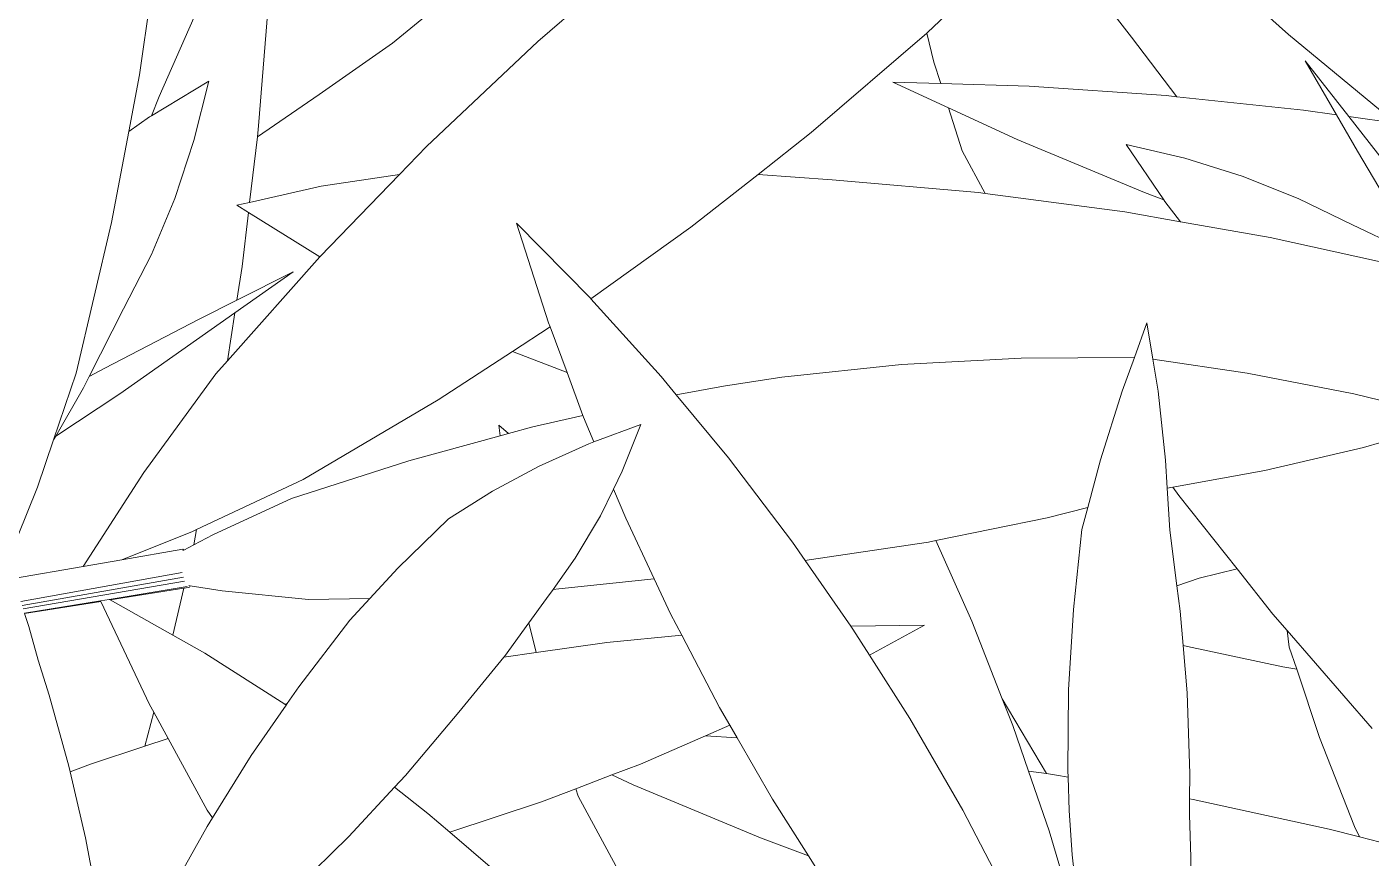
# Model space of a CAD drawing. Header units: millimetres. Extents: x 18 to 174501, y 22 to 24571.
# Drawn here: x 22061.1 to 22234.8, y 17502.5 to 17610 of the extents above; entities that cross this region are included whole.
import ezdxf

# ---------------------------------------------------------------- set-up
doc = ezdxf.new("R2010")
doc.units = ezdxf.units.MM
doc.header["$MEASUREMENT"] = 0
doc.layers.add('Edges', color=7, linetype='Continuous', lineweight=18)

# ---------------------------------------------------------------- blocks, each defined once
blk = doc.blocks.new('BAMBOOPLAN')
at = {"layer": 'Edges'}
for p, q in [((1.6711, 7.238), (1.6332, 6.9749)), ((3.2939, 7.2471), (3.0884, 7.0528)), ((3.545, 7.2378), (3.7554, 7.0493)), ((2.583, 7.2212), (2.3688, 7.0364)), ((1.773, 7.1699), (1.6694, 6.9346)), ((3.3642, 7.1749), (3.4656, 7.0443)), ((1.8738, 7.14), (1.8531, 6.8803)), ((2.2283, 7.1381), (2.1006, 7.0332)), ((3.0884, 7.0528), (3.0872, 7.0519)), ((2.1006, 7.0332), (1.9651, 6.9382)), ((2.3688, 7.0364), (2.1632, 6.8421)), ((3.0872, 7.0519), (2.8741, 6.868)), ((3.0872, 7.0519), (3.1006, 6.9978)), ((3.4656, 7.0443), (3.5491, 6.9341)), ((3.7554, 7.0493), (3.9538, 6.8851)), ((3.1006, 6.9978), (3.1132, 6.9585)), ((3.7863, 7.0008), (3.844, 6.9007)), ((3.7863, 7.0008), (3.8671, 6.8974)), ((1.6332, 6.9749), (1.6131, 6.87)), ((1.7608, 6.9627), (1.6553, 6.8989)), ((1.7608, 6.9627), (1.7337, 6.8532)), ((3.0244, 6.9613), (3.1275, 6.9138)), ((3.0244, 6.9613), (3.1132, 6.9585)), ((3.1132, 6.9585), (3.2764, 6.9535)), ((3.2764, 6.9535), (3.5294, 6.9362)), ((1.6694, 6.9346), (1.6553, 6.8989)), ((1.9651, 6.9382), (1.8507, 6.8601)), ((3.5294, 6.9362), (3.5491, 6.9341)), ((3.5491, 6.9341), (3.783, 6.9094)), ((3.1275, 6.9138), (3.1529, 6.8342)), ((3.1275, 6.9138), (3.2544, 6.8552)), ((3.783, 6.9094), (3.844, 6.9007)), ((1.6518, 6.8968), (1.6131, 6.87)), ((1.6553, 6.8989), (1.6518, 6.8968)), ((1.8531, 6.8803), (1.8507, 6.8601)), ((3.844, 6.9007), (3.8828, 6.8334)), ((3.8671, 6.8974), (3.9538, 6.8851)), ((4.0271, 6.6926), (3.8671, 6.8974)), ((1.6131, 6.87), (1.581, 6.7015)), ((1.8507, 6.8601), (1.8365, 6.739)), ((2.8741, 6.868), (2.7757, 6.7905)), ((3.2544, 6.8552), (3.4895, 6.7572)), ((1.7337, 6.8532), (1.6983, 6.7464)), ((2.1632, 6.8421), (2.1134, 6.7906)), ((3.1529, 6.8342), (3.1954, 6.7556)), ((3.456, 6.8457), (3.5639, 6.8205)), ((3.456, 6.8457), (3.5251, 6.7439)), ((3.8828, 6.8334), (3.9826, 6.6652)), ((3.5639, 6.8205), (3.6698, 6.7874)), ((2.1134, 6.7906), (1.9669, 6.6389)), ((1.9684, 6.7691), (2.1134, 6.7906)), ((2.7757, 6.7905), (2.6517, 6.693)), ((2.7757, 6.7905), (2.9124, 6.7807)), ((2.9124, 6.7807), (3.1831, 6.7572)), ((3.6698, 6.7874), (3.7733, 6.7463)), ((1.8365, 6.739), (1.9684, 6.7691)), ((3.1831, 6.7572), (3.1954, 6.7556)), ((3.1954, 6.7556), (3.453, 6.7216)), ((3.4895, 6.7572), (3.5251, 6.7439)), ((1.6983, 6.7464), (1.6549, 6.6427)), ((1.8128, 6.7336), (1.8365, 6.739)), ((1.8128, 6.7336), (1.8343, 6.7202)), ((3.5251, 6.7439), (3.5274, 6.7406)), ((3.5274, 6.7406), (3.556, 6.7033)), ((3.7733, 6.7463), (3.8741, 6.6975)), ((1.8343, 6.7202), (1.8226, 6.6207)), ((1.8343, 6.7202), (1.9662, 6.6382)), ((3.453, 6.7216), (3.556, 6.7033)), ((1.581, 6.7015), (1.5159, 6.4235)), ((2.3297, 6.7003), (2.4659, 6.5618)), ((2.3297, 6.7003), (2.3888, 6.5165)), ((2.6517, 6.693), (2.4669, 6.5607)), ((3.556, 6.7033), (3.7215, 6.6739)), ((3.8741, 6.6975), (3.9996, 6.6372)), ((3.7215, 6.6739), (3.9953, 6.6137)), ((1.6549, 6.6427), (1.6036, 6.5423)), ((1.9662, 6.6382), (1.7956, 6.4463)), ((1.9669, 6.6389), (1.9662, 6.6382)), ((1.9166, 6.6106), (1.8093, 6.5348)), ((1.8226, 6.6207), (1.813, 6.5584)), ((1.9166, 6.6106), (1.813, 6.5584)), ((1.813, 6.5584), (1.7433, 6.5234)), ((2.4659, 6.5618), (2.4669, 6.5607)), ((2.4669, 6.5607), (2.5964, 6.4172)), ((1.6036, 6.5423), (1.5401, 6.4173)), ((1.5967, 6.3849), (1.8093, 6.5348)), ((1.8093, 6.5348), (1.7956, 6.4463)), ((1.7433, 6.5234), (1.569, 6.4328)), ((2.3917, 6.5088), (2.3218, 6.4634)), ((2.3888, 6.5165), (2.3917, 6.5088)), ((2.3917, 6.5088), (2.4229, 6.4243)), ((3.4941, 6.5162), (3.4709, 6.4525)), ((3.4941, 6.5162), (3.5049, 6.4493)), ((2.3218, 6.4634), (2.1848, 6.3744)), ((2.3218, 6.4634), (2.4229, 6.4243)), ((1.569, 6.4328), (1.5401, 6.4173)), ((1.7956, 6.4463), (1.7743, 6.4223)), ((3.0407, 6.4392), (2.8193, 6.4157)), ((3.2617, 6.4508), (3.0407, 6.4392)), ((3.4709, 6.4525), (3.2617, 6.4508)), ((3.4709, 6.4525), (3.4483, 6.3903)), ((3.6795, 6.4234), (3.5049, 6.4493)), ((3.5049, 6.4493), (3.5145, 6.3901)), ((1.5159, 6.4235), (1.4742, 6.3002)), ((1.5401, 6.4173), (1.5295, 6.3964)), ((1.7743, 6.4223), (1.6411, 6.24)), ((2.4229, 6.4243), (2.4521, 6.3452)), ((2.5964, 6.4172), (2.6244, 6.3833)), ((2.8193, 6.4157), (2.7119, 6.3996)), ((3.876, 6.3852), (3.6795, 6.4234)), ((1.5295, 6.3964), (1.4782, 6.3071)), ((1.5967, 6.3849), (1.4782, 6.3071)), ((2.7119, 6.3996), (2.6244, 6.3833)), ((2.6244, 6.3833), (2.721, 6.2668)), ((3.4483, 6.3903), (3.4082, 6.263)), ((3.5145, 6.3901), (3.5286, 6.2624)), ((3.9493, 6.3676), (3.876, 6.3852)), ((2.1848, 6.3744), (1.9354, 6.2268)), ((2.4521, 6.3452), (2.3597, 6.3241)), ((2.4521, 6.3452), (2.456, 6.3347)), ((2.456, 6.3347), (2.4721, 6.2963)), ((2.299, 6.3075), (2.1303, 6.2616)), ((2.2967, 6.327), (2.299, 6.3075)), ((2.2967, 6.327), (2.3149, 6.3119)), ((2.3149, 6.3119), (2.299, 6.3075)), ((2.3597, 6.3241), (2.3149, 6.3119)), ((2.5589, 6.3287), (2.4721, 6.2963)), ((2.5589, 6.3287), (2.5249, 6.2425)), ((3.969, 6.3081), (3.894, 6.2863)), ((1.4742, 6.3002), (1.4446, 6.2128)), ((1.4782, 6.3071), (1.4742, 6.3002)), ((2.4629, 6.2929), (2.3716, 6.2517)), ((2.4721, 6.2963), (2.4629, 6.2929)), ((3.894, 6.2863), (3.712, 6.2436)), ((2.1303, 6.2616), (1.914, 6.1917)), ((2.721, 6.2668), (2.8393, 6.1111)), ((3.4082, 6.263), (3.3848, 6.1749)), ((3.5286, 6.2624), (3.5316, 6.2111)), ((1.6411, 6.24), (1.529, 6.0662)), ((2.3716, 6.2517), (2.2852, 6.2055)), ((2.5249, 6.2425), (2.5086, 6.2092)), ((3.712, 6.2436), (3.5417, 6.2129)), ((1.4446, 6.2128), (1.3895, 6.0764)), ((1.9354, 6.2268), (1.7386, 6.1345)), ((2.5086, 6.2092), (2.4845, 6.16)), ((2.5086, 6.2092), (2.5312, 6.1553)), ((3.5417, 6.2129), (3.5316, 6.2111)), ((3.5316, 6.2111), (3.5363, 6.1335)), ((3.5417, 6.2129), (3.5528, 6.1976)), ((1.914, 6.1917), (1.7683, 6.1249)), ((2.2852, 6.2055), (2.2039, 6.1541)), ((3.5528, 6.1976), (3.6607, 6.0616)), ((2.4845, 6.16), (2.4379, 6.0814)), ((3.3848, 6.1749), (3.3097, 6.1562)), ((3.3848, 6.1749), (3.3741, 6.1346)), ((1.7386, 6.1345), (1.731, 6.1309)), ((1.7386, 6.1345), (1.7331, 6.1061)), ((2.2039, 6.1541), (2.11, 6.0629)), ((2.5312, 6.1553), (2.5839, 6.0431)), ((3.3097, 6.1562), (3.1042, 6.114)), ((3.3741, 6.1346), (3.3585, 5.9869)), ((1.731, 6.1309), (1.6001, 6.0785)), ((1.7683, 6.1249), (1.7331, 6.1061)), ((2.8393, 6.1111), (2.8627, 6.0774)), ((3.0904, 6.1112), (2.8703, 6.0782)), ((3.1042, 6.114), (3.0904, 6.1112)), ((3.1042, 6.114), (3.1705, 5.9649)), ((3.5363, 6.1335), (3.5494, 6.0305)), ((1.7128, 6.0981), (1.6001, 6.0785)), ((1.7128, 6.0981), (1.7151, 6.0964)), ((1.7151, 6.0964), (1.7132, 6.0954)), ((1.7331, 6.1061), (1.7151, 6.0964)), ((1.529, 6.0662), (1.4, 6.0437)), ((1.6001, 6.0785), (1.529, 6.0662)), ((2.11, 6.0629), (2.0588, 6.0072)), ((2.4379, 6.0814), (2.3971, 6.0239)), ((2.8703, 6.0782), (2.8627, 6.0774)), ((2.8627, 6.0774), (2.947, 5.9561)), ((3.5907, 6.0445), (3.6607, 6.0616)), ((3.6607, 6.0616), (3.7268, 5.9782)), ((1.4137, 6.0012), (1.712, 6.0553)), ((1.416, 5.9939), (1.714, 6.0467)), ((1.418, 5.9878), (1.7164, 6.0391)), ((2.5839, 6.0431), (2.4078, 6.0246)), ((2.5839, 6.0431), (2.6141, 5.9788)), ((3.5494, 6.0305), (3.5907, 6.0445)), ((1.7212, 6.0291), (1.577, 6.0054)), ((1.7147, 6.0261), (1.579, 6.0043)), ((1.7147, 6.0261), (1.6946, 5.9393)), ((1.7234, 6.0275), (1.7147, 6.0261)), ((1.7234, 6.0275), (1.7252, 6.0282)), ((1.7266, 6.0304), (1.7241, 6.0308)), ((1.7252, 6.0282), (1.7266, 6.0304)), ((1.7856, 6.0209), (1.7266, 6.0304)), ((1.9452, 6.0051), (1.7856, 6.0209)), ((2.3971, 6.0239), (2.3851, 6.0069)), ((2.4078, 6.0246), (2.3971, 6.0239)), ((3.5494, 6.0305), (3.5553, 5.9835)), ((1.5612, 6.0028), (1.4206, 5.9797)), ((1.5618, 6.0016), (1.4208, 5.979)), ((1.577, 6.0054), (1.5612, 6.0028)), ((1.5618, 6.0016), (1.5612, 6.0028)), ((1.6518, 5.8113), (1.5618, 6.0016)), ((1.579, 6.0043), (1.577, 6.0054)), ((1.6946, 5.9393), (1.579, 6.0043)), ((2.0588, 6.0072), (1.9452, 6.0051)), ((2.0588, 6.0072), (2.0214, 5.9667)), ((2.3851, 6.0069), (2.3523, 5.9619)), ((3.3585, 5.9869), (3.3493, 5.8383)), ((1.4208, 5.979), (1.4286, 5.955)), ((2.0214, 5.9667), (1.9275, 5.8439)), ((2.3523, 5.9619), (2.307, 5.8998)), ((2.3523, 5.9619), (2.3659, 5.9069)), ((2.6141, 5.9788), (2.6347, 5.9394)), ((3.1705, 5.9649), (3.2269, 5.8216)), ((3.5553, 5.9835), (3.5608, 5.9203)), ((3.7268, 5.9782), (3.7528, 5.9481)), ((1.4286, 5.955), (1.4457, 5.8931)), ((1.7536, 5.9062), (1.6946, 5.9393)), ((2.6347, 5.9394), (2.4965, 5.9257)), ((2.6347, 5.9394), (2.7046, 5.8056)), ((3.0832, 5.9574), (2.947, 5.9561)), ((2.947, 5.9561), (2.951, 5.9503)), ((2.951, 5.9503), (2.9817, 5.902)), ((3.0832, 5.9574), (2.9817, 5.902)), ((3.7528, 5.9481), (3.757, 5.9169)), ((3.7528, 5.9481), (3.91, 5.7666)), ((2.4965, 5.9257), (2.3659, 5.9069)), ((3.5608, 5.9203), (3.5691, 5.9182)), ((3.5608, 5.9203), (3.5683, 5.8329)), ((3.5691, 5.9182), (3.7453, 5.8805)), ((3.757, 5.9169), (3.7707, 5.8761)), ((1.4457, 5.8931), (1.4664, 5.8281)), ((1.9015, 5.8116), (1.7536, 5.9062)), ((2.3058, 5.8983), (2.2232, 5.7971)), ((2.3659, 5.9069), (2.3058, 5.8983)), ((2.307, 5.8998), (2.3058, 5.8983)), ((2.9817, 5.902), (3.056, 5.785)), ((3.7453, 5.8805), (3.7707, 5.8761)), ((3.7707, 5.8761), (3.8129, 5.7499)), ((1.9275, 5.8439), (1.906, 5.8128)), ((3.3493, 5.8383), (3.3479, 5.6884)), ((1.4664, 5.8281), (1.5025, 5.6969)), ((1.6596, 5.797), (1.6518, 5.8113)), ((1.906, 5.8128), (1.9015, 5.8116)), ((1.904, 5.8099), (1.9015, 5.8116)), ((1.906, 5.8128), (1.904, 5.8099)), ((3.2269, 5.8216), (3.3086, 5.6834)), ((3.2269, 5.8216), (3.2463, 5.7724)), ((3.5683, 5.8329), (3.5732, 5.6828)), ((1.6596, 5.797), (1.6426, 5.7341)), ((1.6861, 5.7485), (1.6596, 5.797)), ((1.904, 5.8099), (1.8396, 5.7167)), ((2.2232, 5.7971), (2.1243, 5.6797)), ((2.7046, 5.8056), (2.7235, 5.7728)), ((2.7235, 5.7728), (2.6787, 5.7534)), ((2.7235, 5.7728), (2.737, 5.7494)), ((3.056, 5.785), (3.1538, 5.6156)), ((3.2463, 5.7724), (3.2753, 5.6882)), ((1.6861, 5.7485), (1.6426, 5.7341)), ((1.7583, 5.616), (1.6861, 5.7485)), ((2.6787, 5.7534), (2.5584, 5.7011)), ((2.6787, 5.7534), (2.737, 5.7494)), ((2.737, 5.7494), (2.8024, 5.6361)), ((3.8129, 5.7499), (3.8773, 5.5859)), ((1.6426, 5.7341), (1.5425, 5.7009)), ((1.8396, 5.7167), (1.768, 5.6018)), ((1.5025, 5.6969), (1.505, 5.6866)), ((1.5425, 5.7009), (1.505, 5.6866)), ((1.505, 5.6866), (1.5334, 5.565)), ((2.5584, 5.7011), (2.5055, 5.6809)), ((3.2753, 5.6882), (3.3086, 5.6834)), ((3.2753, 5.6882), (3.3134, 5.5774)), ((3.3479, 5.6884), (3.3483, 5.677)), ((2.1243, 5.6797), (2.1042, 5.6581)), ((2.5055, 5.6809), (2.4389, 5.6555)), ((2.5055, 5.6809), (2.5449, 5.6628)), ((2.5449, 5.6628), (2.78, 5.5648)), ((3.3086, 5.6834), (3.327, 5.6808)), ((3.327, 5.6808), (3.3483, 5.677)), ((3.3483, 5.677), (3.3504, 5.6152)), ((3.5732, 5.6828), (3.5728, 5.6366)), ((2.1042, 5.6581), (2.0198, 5.5672)), ((2.1654, 5.6099), (2.1042, 5.6581)), ((2.4389, 5.6555), (2.3754, 5.6313)), ((2.4389, 5.6555), (2.4433, 5.6418)), ((2.4433, 5.6418), (2.5333, 5.4756)), ((1.768, 5.6018), (1.7583, 5.616)), ((2.3754, 5.6313), (2.2061, 5.5752)), ((2.8024, 5.6361), (2.8688, 5.5315)), ((3.1538, 5.6156), (3.2443, 5.4423)), ((3.3504, 5.6152), (3.356, 5.5332)), ((3.5728, 5.6366), (3.5725, 5.6079)), ((3.5728, 5.6366), (3.5797, 5.6354)), ((3.5797, 5.6354), (3.831, 5.5808)), ((1.768, 5.6018), (1.7578, 5.5854)), ((2.2061, 5.5752), (2.1654, 5.6099)), ((3.5725, 5.6079), (3.5749, 5.5286)), ((1.5334, 5.565), (1.5574, 5.4368)), ((1.7578, 5.5854), (1.6803, 5.4478)), ((2.0198, 5.5672), (1.9102, 5.46)), ((2.368, 5.4367), (2.2061, 5.5752)), ((2.78, 5.5648), (2.8688, 5.5315)), ((3.3134, 5.5774), (3.3725, 5.3805)), ((3.831, 5.5808), (3.8868, 5.5666)), ((3.8773, 5.5859), (3.8868, 5.5666)), ((3.8868, 5.5666), (3.9441, 5.5519)), ((2.8688, 5.5315), (2.9073, 5.4708)), ((3.356, 5.5332), (3.3725, 5.3805)), ((3.5749, 5.5286), (3.5734, 5.3704))]:
    blk.add_line(p, q, dxfattribs=at)

msp = doc.modelspace()

# ---------------------------------------------------------------- block references
at = {"xscale": 69.97983938875464, "yscale": 69.97983938875464, "zscale": 69.97983938875464}
msp.add_blockref('BAMBOOPLAN', (21961.34, 17115.69), dxfattribs=at)

doc.saveas('drawing.dxf')
